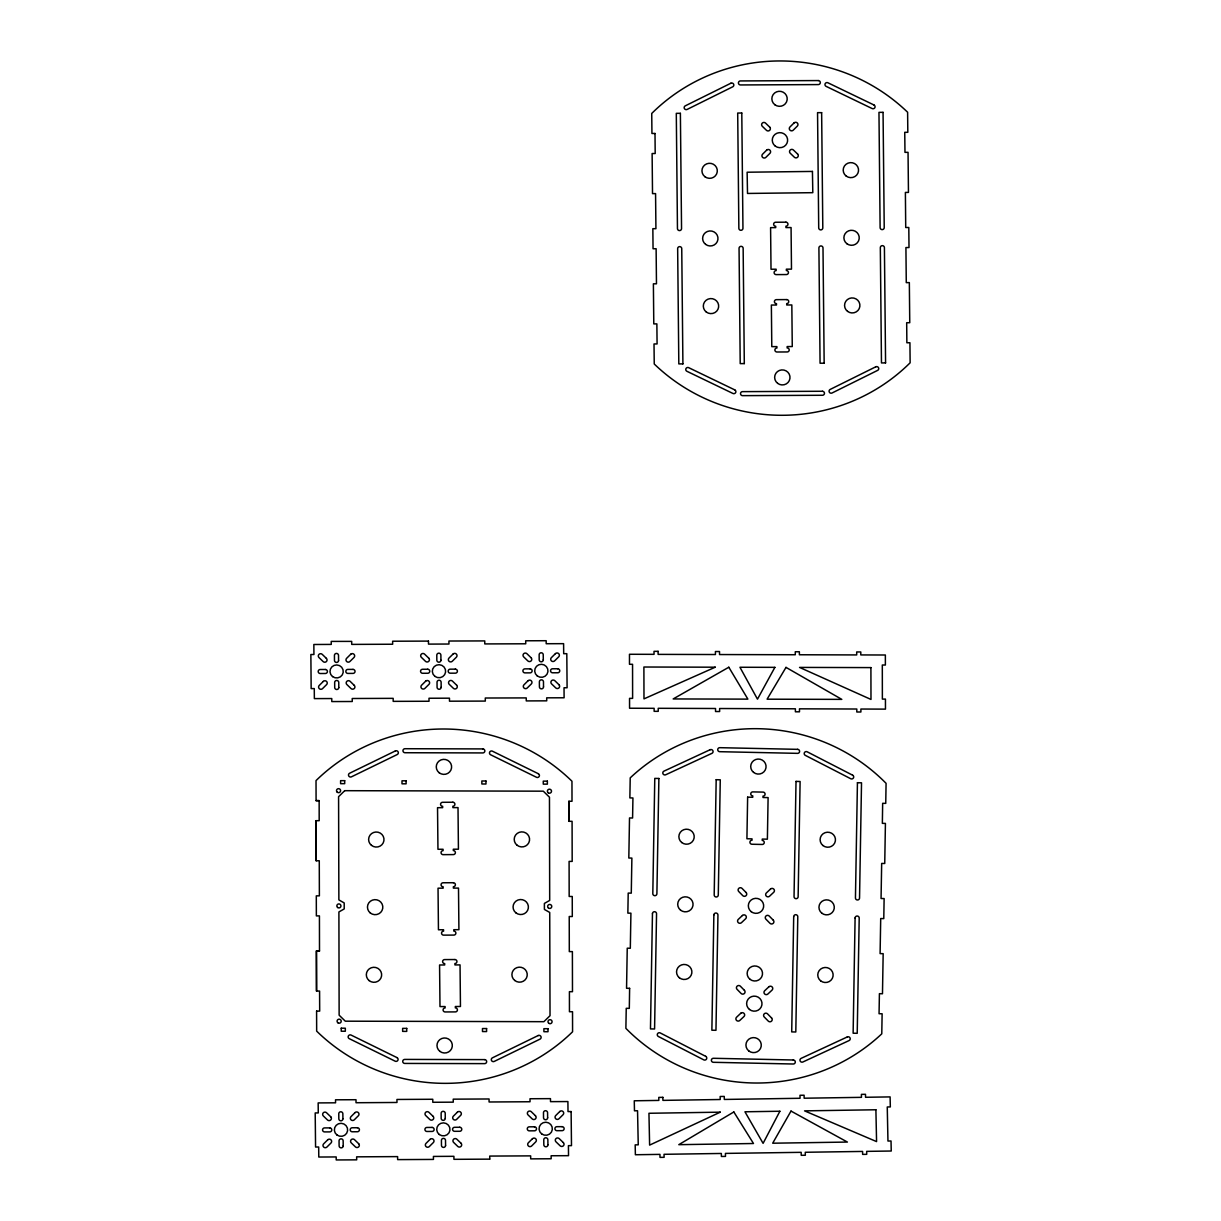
<?xml version="1.0" encoding="UTF-8"?>
<svg xmlns="http://www.w3.org/2000/svg" width="1221" height="1221" viewBox="0 0 1221 1221"><rect width="100%" height="100%" fill="white"/><g stroke="black" fill="none" stroke-linecap="round" stroke-linejoin="round"><path stroke-width="1.5" d="M658.882 778.494L656.898 893.711A2.045 1.999 6.7 0 1 654.822 895.68A2.045 1.999 6.7 0 1 652.808 893.619L654.777 778.388L658.882 778.479M741.788 113.019L737.698 113.049L738.858 228.312A2.045 1.999 6.7 0 0 740.918 230.296A2.045 1.999 6.7 0 0 742.948 228.281L741.788 113.049M571.077 1111.553L568.009 1111.568L567.902 1101.556L550.503 1101.647L550.473 1098.641L530.006 1098.747L530.036 1101.754L489.087 1101.983L489.056 1098.976L453.235 1099.159L453.266 1102.166L432.799 1102.273L432.768 1099.266L396.947 1099.465L396.978 1102.471L356.028 1102.731L355.998 1099.724L335.531 1099.8L335.561 1102.807L318.162 1102.914L318.269 1112.926L315.201 1112.942L315.567 1147.023L318.681 1147.007L318.788 1157.035L336.187 1156.943L336.218 1159.95L356.7 1159.843L356.654 1156.836L397.603 1156.608L397.634 1159.614L433.455 1159.431L433.424 1156.424L453.907 1156.318L453.937 1159.324L489.758 1159.141M316.59 1011.095L316.666 1031.135A180.998 177.106 6.7 0 0 572.573 1031.776L572.527 1011.736L569.444 1011.721L569.413 991.681L572.481 991.696L572.39 951.602L569.307 951.602L569.23 916.513L572.298 916.528L572.252 896.489L569.169 896.473L569.093 861.4L572.176 861.4L572.084 821.321L568.986 821.306L568.91 801.266L572.008 801.266L571.962 781.226A180.998 177.106 6.7 0 0 316.025 780.601L316.086 800.64L319.154 800.64L319.185 820.695L316.117 820.68L316.208 860.774M316.086 800.64L319.154 800.64M316.117 820.68L316.224 860.774L319.276 860.774L319.383 895.848L316.3 895.848L316.361 915.887L319.429 915.903L319.505 950.976L316.437 950.961L316.514 991.055L319.581 991.055L319.688 1011.11L316.621 1011.095M319.49 950.976L316.422 950.961L316.544 991.055M571.123 1111.553L571.489 1145.634L568.421 1145.649L568.528 1155.677L551.129 1155.753L551.159 1158.76L530.692 1158.866L530.662 1155.875L489.728 1156.073L489.758 1159.08M568.94 801.266L569.017 821.306M341.239 1028.204L341.239 1031.226L345.329 1031.241L345.329 1028.219L341.239 1028.204M485.973 781.013L485.958 784.004L481.868 783.989L481.852 780.982L485.943 781.013M629.624 988.338L629.303 1008.378L626.236 1008.317L625.885 1028.357A180.998 177.106 6.7 0 0 881.776 1033.821L882.127 1013.781L879.059 1013.72L879.41 993.68L882.478 993.757L883.165 953.677L880.097 953.601L880.707 918.543L883.775 918.604L884.126 898.564L881.058 898.503L881.669 863.43L884.737 863.491L885.423 823.412L882.356 823.351L882.661 803.311L885.744 803.372L886.08 783.333A180.998 177.106 6.7 0 0 630.219 777.869L629.868 797.908L632.936 797.969L632.585 818.009L629.517 817.948L628.815 858.012L631.883 858.088L631.272 893.146L628.205 893.085L627.853 913.125L630.921 913.186L630.311 948.259L627.243 948.198L626.556 988.277L629.624 988.338M652.457 913.659L650.472 1028.906L654.578 1028.982L656.547 913.751A2.045 1.999 6.7 0 0 654.532 911.705A2.045 1.999 6.7 0 0 652.457 913.659M713.858 914.972L711.874 1030.219L715.964 1030.295L717.948 915.063A2.045 1.999 6.7 0 0 715.933 913.018A2.045 1.999 6.7 0 0 713.858 914.972M716.178 779.7L714.193 894.932A2.045 1.999 6.7 0 0 716.208 896.992A2.045 1.999 6.7 0 0 718.284 895.024L720.268 779.807L716.178 779.7M747.634 797.16L746.916 838.751L752.029 838.858L752.014 840.231A2.045 1.999 6.7 0 0 749.923 842.2A2.045 1.999 6.7 0 0 751.938 844.245L762.179 844.459A2.045 1.999 6.7 0 0 764.254 842.505A2.045 1.999 6.7 0 0 762.24 840.445L762.27 839.071L767.383 839.178L768.101 797.603L762.988 797.496L763.003 796.123A2.045 1.999 6.7 0 0 765.079 794.154A2.045 1.999 6.7 0 0 763.079 792.108L752.838 791.895A2.045 1.999 6.7 0 0 750.762 793.848A2.045 1.999 6.7 0 0 752.762 795.894L752.747 797.267L747.634 797.16M793.696 916.666L791.712 1031.898L795.802 1031.989L797.786 916.757A2.045 1.999 6.7 0 0 795.771 914.697A2.045 1.999 6.7 0 0 793.696 916.666M796.016 781.394L794.047 896.626A2.045 1.999 6.7 0 0 796.046 898.671A2.045 1.999 6.7 0 0 798.137 896.718L800.106 781.501L796.016 781.394M855.097 917.978L853.128 1033.21L857.218 1033.302L859.202 918.07A2.045 1.999 6.7 0 0 857.188 916.025A2.045 1.999 6.7 0 0 855.097 917.978M857.432 782.707L855.448 897.939A2.045 1.999 6.7 0 0 857.463 899.984A2.045 1.999 6.7 0 0 859.538 898.03L861.522 782.814L857.432 782.707M779.883 1111.247L763.094 1143.36L744.947 1111.782L779.883 1111.247M774.877 667.353L757.478 699.16L739.941 667.261L774.877 667.353M791.01 1111.079L772.695 1143.207L847.405 1142.062L791.01 1111.079M786.003 667.383L767.093 699.19L841.803 699.374L786.003 667.383M327.701 1139.834L323.641 1143.863A2.305 2.259 6.7 0 0 323.687 1147.053A2.305 2.259 6.7 0 0 326.938 1147.038L330.983 1142.993A2.305 2.259 6.7 0 0 330.952 1139.819A2.305 2.259 6.7 0 0 327.701 1139.834M355.036 1112.621L350.992 1116.65A2.305 2.259 6.7 0 0 351.022 1119.84A2.305 2.259 6.7 0 0 354.273 1119.825L358.333 1115.796A2.305 2.259 6.7 0 0 358.302 1112.606A2.305 2.259 6.7 0 0 355.036 1112.621M430.051 1139.376L426.007 1143.405A2.305 2.259 6.7 0 0 426.037 1146.595A2.305 2.259 6.7 0 0 429.288 1146.58L433.348 1142.551A2.305 2.259 6.7 0 0 433.318 1139.361A2.305 2.259 6.7 0 0 430.051 1139.376M457.402 1112.163L453.342 1116.192A2.305 2.259 6.7 0 0 453.388 1119.382A2.305 2.259 6.7 0 0 456.639 1119.367L460.683 1115.338A2.305 2.259 6.7 0 0 460.653 1112.148A2.305 2.259 6.7 0 0 457.402 1112.163M532.417 1138.75L528.357 1142.78A2.305 2.259 6.7 0 0 528.388 1145.97A2.305 2.259 6.7 0 0 531.654 1145.954L535.698 1141.925A2.305 2.259 6.7 0 0 535.668 1138.735A2.305 2.259 6.7 0 0 532.417 1138.75M559.752 1111.537L555.708 1115.582A2.305 2.259 6.7 0 0 555.738 1118.757A2.305 2.259 6.7 0 0 558.989 1118.741L563.049 1114.712A2.305 2.259 6.7 0 0 563.003 1111.522A2.305 2.259 6.7 0 0 559.752 1111.537M766.651 150.152L762.591 154.182A2.305 2.259 6.7 0 0 762.621 157.372A2.305 2.259 6.7 0 0 765.888 157.356L769.947 153.327A2.305 2.259 6.7 0 0 769.902 150.137A2.305 2.259 6.7 0 0 766.651 150.152M794.016 122.955L789.956 126.984A2.305 2.259 6.7 0 0 789.987 130.174A2.305 2.259 6.7 0 0 793.253 130.159L797.298 126.129A2.305 2.259 6.7 0 0 797.267 122.939A2.305 2.259 6.7 0 0 794.016 122.955M323.306 681.425L319.246 685.454A2.305 2.259 6.7 0 0 319.276 688.644A2.305 2.259 6.7 0 0 322.527 688.629L326.587 684.599A2.305 2.259 6.7 0 0 326.556 681.425A2.305 2.259 6.7 0 0 323.306 681.425M350.702 654.273L346.642 658.302A2.305 2.259 6.7 0 0 346.672 661.492A2.305 2.259 6.7 0 0 349.939 661.477L353.998 657.463A2.305 2.259 6.7 0 0 353.968 654.273A2.305 2.259 6.7 0 0 350.702 654.273M425.656 681.196L421.596 685.21A2.305 2.259 6.7 0 0 421.627 688.4A2.305 2.259 6.7 0 0 424.893 688.385L428.953 684.37A2.305 2.259 6.7 0 0 428.922 681.181A2.305 2.259 6.7 0 0 425.656 681.196M453.067 654.044L449.007 658.058A2.305 2.259 6.7 0 0 449.038 661.248A2.305 2.259 6.7 0 0 452.289 661.248L456.349 657.219A2.305 2.259 6.7 0 0 456.318 654.029A2.305 2.259 6.7 0 0 453.067 654.044M528.021 680.784L523.962 684.813A2.305 2.259 6.7 0 0 523.992 688.003A2.305 2.259 6.7 0 0 527.243 687.988L531.303 683.974A2.305 2.259 6.7 0 0 531.272 680.784A2.305 2.259 6.7 0 0 528.021 680.784M555.418 653.647L551.358 657.661A2.305 2.259 6.7 0 0 551.388 660.851A2.305 2.259 6.7 0 0 554.655 660.836L558.714 656.822A2.305 2.259 6.7 0 0 558.684 653.632A2.305 2.259 6.7 0 0 555.418 653.647M344.704 790.689L338.583 796.687L338.873 899.908L344.2 902.93L344.215 908.943L338.904 911.934L339.133 1015.17L345.299 1021.183L543.894 1021.687L550.03 1015.689L549.725 912.453L544.398 909.431L544.383 903.418L549.694 900.426L549.465 797.206L543.314 791.177L344.704 790.689M742.429 915.491L738.262 919.413A2.305 2.259 6.7 0 0 738.217 922.603A2.305 2.259 6.7 0 0 741.468 922.664L745.634 918.741A2.305 2.259 6.7 0 0 745.68 915.552A2.305 2.259 6.7 0 0 742.429 915.491M770.527 889.025L766.361 892.948A2.305 2.259 6.7 0 0 766.315 896.138A2.305 2.259 6.7 0 0 769.566 896.199L773.732 892.276A2.305 2.259 6.7 0 0 773.778 889.102A2.305 2.259 6.7 0 0 770.527 889.025M740.75 1013.293L736.584 1017.215A2.305 2.259 6.7 0 0 736.538 1020.405A2.305 2.259 6.7 0 0 739.789 1020.466L743.955 1016.559A2.305 2.259 6.7 0 0 744.001 1013.369A2.305 2.259 6.7 0 0 740.75 1013.293M768.848 986.827L764.682 990.75A2.305 2.259 6.7 0 0 764.636 993.94A2.305 2.259 6.7 0 0 767.887 994.016L772.054 990.094A2.305 2.259 6.7 0 0 772.099 986.904A2.305 2.259 6.7 0 0 768.848 986.827M733.836 1111.965L678.8 1144.672L753.494 1143.512L733.836 1111.965M728.815 667.231L673.168 698.946L747.878 699.129L728.815 667.231M730.845 83.242L685.286 105.845A2.045 1.999 6.7 0 0 684.386 108.532A2.045 1.999 6.7 0 0 687.148 109.417L732.707 86.813A2.045 1.999 6.7 0 0 733.592 84.127A2.045 1.999 6.7 0 0 730.845 83.242M875.747 366.819L830.188 389.423A2.045 1.999 6.7 0 0 829.303 392.109A2.045 1.999 6.7 0 0 832.05 392.994L877.609 370.39A2.045 1.999 6.7 0 0 878.51 367.704A2.045 1.999 6.7 0 0 875.747 366.819M395.36 750.946L349.633 773.229A2.045 1.999 6.7 0 0 348.718 775.915A2.045 1.999 6.7 0 0 351.48 776.815L397.207 754.547A2.045 1.999 6.7 0 0 398.107 751.861A2.045 1.999 6.7 0 0 395.36 750.946M538.156 1035.545L492.429 1057.829A2.045 1.999 6.7 0 0 491.514 1060.515A2.045 1.999 6.7 0 0 494.261 1061.415L539.987 1039.147A2.045 1.999 6.7 0 0 540.903 1036.461A2.045 1.999 6.7 0 0 538.156 1035.545M720.268 1112.163L649.618 1145.115L648.946 1113.277L720.268 1112.163M710.134 749.725L663.965 771.138A2.045 1.999 6.7 0 0 663.003 773.809A2.045 1.999 6.7 0 0 665.735 774.755L711.904 753.357A2.045 1.999 6.7 0 0 712.866 750.686A2.045 1.999 6.7 0 0 710.134 749.725M847.282 1036.95L801.129 1058.363A2.045 1.999 6.7 0 0 800.167 1061.018A2.045 1.999 6.7 0 0 802.899 1061.98L849.053 1040.582A2.045 1.999 6.7 0 0 850.014 1037.911A2.045 1.999 6.7 0 0 847.282 1036.95M715.247 667.2L643.986 698.87L643.894 667.017L715.247 667.2M662.866 1097.343L658.775 1097.404L658.836 1100.411L634.264 1100.793L634.477 1110.805L637.545 1110.759L638.247 1144.825L635.179 1144.871L635.378 1154.745L659.951 1154.379L660.012 1157.386L664.102 1157.325L664.041 1154.303L721.336 1153.463L721.397 1156.47L725.488 1156.409L725.427 1153.402L801.174 1152.334L801.235 1155.31L805.326 1155.249L805.265 1152.273L862.575 1151.434L862.637 1154.394L866.727 1154.333L866.666 1151.372L891.238 1151.021L891.025 1140.994L887.957 1141.04L887.255 1106.974L890.323 1106.928L890.109 1096.901L865.552 1097.282L865.491 1094.306L861.4 1094.367L861.461 1097.343L804.151 1098.213L804.09 1095.222L799.999 1095.283L800.06 1098.274L724.312 1099.449L724.251 1096.427L720.161 1096.489L720.222 1099.511L662.927 1100.38L662.866 1097.343M875.9 1109.767L804.563 1110.866L876.571 1141.604L875.9 1109.767M812.438 171.428L747.13 172.222L747.511 193.452L812.804 192.674L812.438 171.428M818.253 80.571L740.46 80.937A2.045 1.999 6.7 0 0 738.43 82.952A2.045 1.999 6.7 0 0 740.506 84.951L818.284 84.585A2.045 1.999 6.7 0 0 820.314 82.57A2.045 1.999 6.7 0 0 818.253 80.571M680.387 113.309L676.297 113.339L677.457 228.602A2.045 1.999 6.7 0 0 679.517 230.586A2.045 1.999 6.7 0 0 681.547 228.571L680.387 113.339M883.058 112.332L878.967 112.363L880.112 227.625A2.045 1.999 6.7 0 0 882.188 229.609A2.045 1.999 6.7 0 0 884.218 227.594L883.058 112.363M655.005 133.471L651.938 133.486L651.739 113.446A180.998 177.106 6.7 0 1 907.615 112.24L907.813 132.295L904.746 132.311L904.975 152.35L908.042 152.335L908.455 192.414L905.387 192.43L905.723 227.518L908.806 227.503L909.004 247.542L905.921 247.558L906.272 282.631L909.34 282.616L909.752 322.71L906.684 322.726L906.867 342.765L909.935 342.75L910.133 362.79A180.998 177.106 6.7 0 1 654.242 363.995L654.013 343.956L657.081 343.94L656.867 323.886L653.784 323.901L653.388 283.821L656.471 283.806L656.12 248.733L653.052 248.748L652.853 228.693L655.921 228.678L655.57 193.605L652.518 193.62L652.121 153.541L655.189 153.525L655.005 133.471M785.897 222.191L775.656 222.237A2.045 1.999 6.7 0 0 773.626 224.252A2.045 1.999 6.7 0 0 775.701 226.236L775.717 227.625L770.588 227.64L771.016 269.231L776.129 269.215L776.144 270.589A2.045 1.999 6.7 0 0 774.114 272.604A2.045 1.999 6.7 0 0 776.19 274.603L786.416 274.557A2.045 1.999 6.7 0 0 788.445 272.542A2.045 1.999 6.7 0 0 786.37 270.543L786.37 269.169L791.483 269.139L791.071 227.549L785.942 227.579L785.927 226.19A2.045 1.999 6.7 0 0 787.957 224.176A2.045 1.999 6.7 0 0 785.897 222.191M786.675 299.588L776.434 299.649A2.045 1.999 6.7 0 0 774.404 301.648A2.045 1.999 6.7 0 0 776.48 303.647L776.495 305.021L771.367 305.052L771.794 346.642L776.907 346.611L776.922 348A2.045 1.999 6.7 0 0 774.892 350.015A2.045 1.999 6.7 0 0 776.953 351.999L787.194 351.953A2.045 1.999 6.7 0 0 789.224 349.939A2.045 1.999 6.7 0 0 787.148 347.954L787.148 346.566L792.261 346.55L791.834 304.96L786.721 304.975L786.706 303.602A2.045 1.999 6.7 0 0 788.735 301.587A2.045 1.999 6.7 0 0 786.675 299.588M682.905 363.889L678.815 363.904L677.655 248.641A2.045 1.999 6.7 0 1 679.685 246.627A2.045 1.999 6.7 0 1 681.745 248.626L682.905 363.889M744.306 363.599L740.216 363.614L739.056 248.351A2.045 1.999 6.7 0 1 741.086 246.337A2.045 1.999 6.7 0 1 743.146 248.336L744.306 363.599M824.16 363.202L820.069 363.217L818.909 247.955A2.045 1.999 6.7 0 1 820.939 245.94A2.045 1.999 6.7 0 1 823 247.939L824.16 363.202M885.576 362.912L881.47 362.927L880.326 247.665A2.045 1.999 6.7 0 1 882.34 245.65A2.045 1.999 6.7 0 1 884.416 247.649L885.576 362.912M822.389 391.269L742.551 391.636A2.045 1.999 6.7 0 0 740.521 393.65A2.045 1.999 6.7 0 0 742.597 395.65L822.435 395.268A2.045 1.999 6.7 0 0 824.465 393.254A2.045 1.999 6.7 0 0 822.389 391.269M452.838 802.243L442.597 802.289A2.045 1.999 6.7 0 0 440.567 804.303A2.045 1.999 6.7 0 0 442.643 806.287L442.658 807.676L437.53 807.692L437.957 849.282L443.07 849.267L443.086 850.64A2.045 1.999 6.7 0 0 441.056 852.655A2.045 1.999 6.7 0 0 443.131 854.654L453.357 854.593A2.045 1.999 6.7 0 0 455.387 852.594A2.045 1.999 6.7 0 0 453.327 850.594L453.312 849.221L458.424 849.19L458.012 807.6L452.884 807.63L452.869 806.242A2.045 1.999 6.7 0 0 454.899 804.227A2.045 1.999 6.7 0 0 452.838 802.243M453.327 882.722L443.086 882.768A2.045 1.999 6.7 0 0 441.071 884.782A2.045 1.999 6.7 0 0 443.131 886.782L443.147 888.155L438.034 888.186L438.446 929.776L443.559 929.746L443.574 931.135A2.045 1.999 6.7 0 0 441.544 933.149A2.045 1.999 6.7 0 0 443.62 935.133L453.846 935.088A2.045 1.999 6.7 0 0 455.876 933.073A2.045 1.999 6.7 0 0 453.815 931.089L453.8 929.7L458.913 929.685L458.501 888.094L453.373 888.11L453.373 886.736A2.045 1.999 6.7 0 0 455.387 884.721A2.045 1.999 6.7 0 0 453.327 882.722M454.868 959.538L444.627 959.584A2.045 1.999 6.7 0 0 442.613 961.599A2.045 1.999 6.7 0 0 444.673 963.583L444.688 964.972L439.575 964.987L439.987 1006.577L445.1 1006.562L445.116 1007.936A2.045 1.999 6.7 0 0 443.086 1009.95A2.045 1.999 6.7 0 0 445.161 1011.95L455.402 1011.904A2.045 1.999 6.7 0 0 457.417 1009.889A2.045 1.999 6.7 0 0 455.357 1007.89L455.341 1006.516L460.454 1006.486L460.042 964.895L454.929 964.926L454.914 963.537A2.045 1.999 6.7 0 0 456.944 961.522A2.045 1.999 6.7 0 0 454.868 959.538M329.701 1127.883L324.588 1127.914A2.045 1.999 6.7 0 0 322.558 1129.929A2.045 1.999 6.7 0 0 324.633 1131.913L329.746 1131.898A2.045 1.999 6.7 0 0 331.776 1129.883A2.045 1.999 6.7 0 0 329.701 1127.883M357.341 1127.731L352.228 1127.761A2.045 1.999 6.7 0 0 350.198 1129.776A2.045 1.999 6.7 0 0 352.274 1131.775L357.387 1131.745A2.045 1.999 6.7 0 0 359.417 1129.73A2.045 1.999 6.7 0 0 357.341 1127.731M432.066 1127.426L426.953 1127.456A2.045 1.999 6.7 0 0 424.923 1129.471A2.045 1.999 6.7 0 0 426.984 1131.47L432.112 1131.44A2.045 1.999 6.7 0 0 434.127 1129.425A2.045 1.999 6.7 0 0 432.066 1127.426M459.707 1127.273L454.578 1127.304A2.045 1.999 6.7 0 0 452.564 1129.318A2.045 1.999 6.7 0 0 454.624 1131.318L459.737 1131.287A2.045 1.999 6.7 0 0 461.767 1129.272A2.045 1.999 6.7 0 0 459.707 1127.273M534.416 1126.8L529.304 1126.83A2.045 1.999 6.7 0 0 527.274 1128.845A2.045 1.999 6.7 0 0 529.349 1130.844L534.462 1130.814A2.045 1.999 6.7 0 0 536.492 1128.799A2.045 1.999 6.7 0 0 534.416 1126.8M562.057 1126.662L556.944 1126.678A2.045 1.999 6.7 0 0 554.914 1128.692A2.045 1.999 6.7 0 0 556.974 1130.692L562.103 1130.661A2.045 1.999 6.7 0 0 564.133 1128.647A2.045 1.999 6.7 0 0 562.057 1126.662M428.464 641.101L392.643 641.223L392.658 644.23L351.724 644.398L351.694 641.391L331.227 641.407L331.257 644.413L313.843 644.49L313.934 654.517L310.867 654.517L311.157 688.598L314.27 688.583L314.362 698.61L331.761 698.549L331.791 701.571L352.259 701.51L352.228 698.504L393.177 698.351L393.193 701.358L429.029 701.251L428.998 698.244L449.465 698.183L449.496 701.19L485.317 701.083L485.286 698.015L526.236 697.908L526.266 700.915L546.733 700.839L546.703 697.832L564.102 697.786L564.026 687.759L567.093 687.759L566.803 653.678L563.69 653.693L563.598 643.665L546.199 643.726L546.169 640.72L525.702 640.781L525.732 643.788L484.783 643.925L484.752 640.918L448.931 641.025L448.962 644.032L428.495 644.108L428.464 641.101M325.335 669.49L320.223 669.505A2.045 1.999 6.7 0 0 318.193 671.519A2.045 1.999 6.7 0 0 320.253 673.519L325.381 673.488A2.045 1.999 6.7 0 0 327.411 671.489A2.045 1.999 6.7 0 0 325.335 669.49M352.976 669.398L347.863 669.413A2.045 1.999 6.7 0 0 345.833 671.428A2.045 1.999 6.7 0 0 347.893 673.427L353.006 673.397A2.045 1.999 6.7 0 0 355.036 671.397A2.045 1.999 6.7 0 0 352.976 669.398M530.051 668.849L524.938 668.864A2.045 1.999 6.7 0 0 522.909 670.878A2.045 1.999 6.7 0 0 524.969 672.878L530.097 672.863A2.045 1.999 6.7 0 0 532.127 670.848A2.045 1.999 6.7 0 0 530.051 668.849M557.692 668.757L552.579 668.772A2.045 1.999 6.7 0 0 550.549 670.787A2.045 1.999 6.7 0 0 552.609 672.786L557.722 672.771A2.045 1.999 6.7 0 0 559.752 670.756A2.045 1.999 6.7 0 0 557.692 668.757M427.701 669.245L422.588 669.261A2.045 1.999 6.7 0 0 420.558 671.275A2.045 1.999 6.7 0 0 422.619 673.275L427.732 673.259A2.045 1.999 6.7 0 0 429.761 671.245A2.045 1.999 6.7 0 0 427.701 669.245M455.341 669.154L450.213 669.169A2.045 1.999 6.7 0 0 448.183 671.184A2.045 1.999 6.7 0 0 450.259 673.183L455.372 673.168A2.045 1.999 6.7 0 0 457.402 671.153A2.045 1.999 6.7 0 0 455.341 669.154M821.641 112.653L817.551 112.653L818.711 227.915A2.045 1.999 6.7 0 0 820.771 229.899A2.045 1.999 6.7 0 0 822.801 227.884L821.641 112.653M658.119 651.342L654.029 651.327L654.029 654.334L629.471 654.273L629.487 664.285L632.554 664.3L632.615 698.366L629.548 698.366L629.563 708.226L654.135 708.317L654.135 711.324L658.226 711.339L658.226 708.302L715.537 708.501L715.537 711.522L719.627 711.522L719.627 708.516L795.39 708.806L795.39 711.797L799.48 711.812L799.48 708.821L856.806 709.019L856.806 711.996L860.897 711.996L860.897 709.035L885.469 709.126L885.439 699.099L882.371 699.099L882.31 665.018L885.378 665.033L885.362 655.005L860.805 654.929L860.79 651.968L856.699 651.953L856.699 654.929L799.389 654.761L799.373 651.77L795.283 651.755L795.283 654.746L719.535 654.548L719.52 651.541L715.43 651.526L715.43 654.532L658.119 654.38L658.119 651.342M870.909 667.597L799.557 667.414L870.985 699.45L870.909 667.597M482.799 748.916L405.006 748.717A2.045 1.999 6.7 0 0 402.961 750.717A2.045 1.999 6.7 0 0 405.006 752.731L482.799 752.93A2.045 1.999 6.7 0 0 484.844 750.93A2.045 1.999 6.7 0 0 482.799 748.916M344.688 780.662L340.598 780.662L340.598 783.668L344.704 783.668L344.688 780.662M406.089 780.814L401.999 780.814L402.014 783.821L406.105 783.821L406.089 780.814M547.359 781.15L543.269 781.135L543.284 784.141L547.374 784.157L547.359 781.15M406.73 1028.387L402.64 1028.372L402.64 1031.379L406.73 1031.394L406.73 1028.387M486.584 1028.555L482.478 1028.54L482.493 1031.547L486.584 1031.562L486.584 1028.555M548 1028.708L543.894 1028.693L543.91 1031.699L548 1031.714L548 1028.708M484.615 1059.614L404.777 1059.416A2.045 1.999 6.7 0 0 402.732 1061.415A2.045 1.999 6.7 0 0 404.777 1063.43L484.615 1063.628A2.045 1.999 6.7 0 0 486.66 1061.629A2.045 1.999 6.7 0 0 484.615 1059.614M797.588 749.343L719.81 747.679A2.045 1.999 6.7 0 0 717.734 749.648A2.045 1.999 6.7 0 0 719.749 751.693L797.527 753.357A2.045 1.999 6.7 0 0 799.602 751.388A2.045 1.999 6.7 0 0 797.588 749.343M793.284 1059.996L713.446 1058.286A2.045 1.999 6.7 0 0 711.37 1060.255A2.045 1.999 6.7 0 0 713.385 1062.301L793.207 1064.01A2.045 1.999 6.7 0 0 795.298 1062.041A2.045 1.999 6.7 0 0 793.284 1059.996M873.931 104.96L827.914 82.784A2.045 1.999 6.7 0 0 825.182 83.684A2.045 1.999 6.7 0 0 826.129 86.37L872.13 108.547A2.045 1.999 6.7 0 0 874.862 107.646A2.045 1.999 6.7 0 0 873.931 104.96M734.721 389.865L688.72 367.689A2.045 1.999 6.7 0 0 685.973 368.605A2.045 1.999 6.7 0 0 686.919 371.291L732.936 393.467A2.045 1.999 6.7 0 0 735.668 392.552A2.045 1.999 6.7 0 0 734.721 389.865M538.293 773.702L492.445 751.19A2.045 1.999 6.7 0 0 489.697 752.09A2.045 1.999 6.7 0 0 490.628 754.776L536.462 777.273A2.045 1.999 6.7 0 0 539.209 776.388A2.045 1.999 6.7 0 0 538.293 773.702M396.947 1057.6L351.114 1035.087A2.045 1.999 6.7 0 0 348.367 1035.973A2.045 1.999 6.7 0 0 349.282 1038.674L395.131 1061.171A2.045 1.999 6.7 0 0 397.878 1060.286A2.045 1.999 6.7 0 0 396.947 1057.6M852.594 775.167L807.203 751.815A2.045 1.999 6.7 0 0 804.441 752.64A2.045 1.999 6.7 0 0 805.311 755.356L850.701 778.723A2.045 1.999 6.7 0 0 853.464 777.884A2.045 1.999 6.7 0 0 852.594 775.167M705.662 1056.318L660.271 1032.951A2.045 1.999 6.7 0 0 657.509 1033.79A2.045 1.999 6.7 0 0 658.378 1036.492L703.769 1059.859A2.045 1.999 6.7 0 0 706.532 1059.019A2.045 1.999 6.7 0 0 705.662 1056.318M535.424 1115.689L531.272 1111.705A2.305 2.259 6.7 0 0 528.021 1111.721A2.305 2.259 6.7 0 0 528.052 1114.91L532.188 1118.894A2.305 2.259 6.7 0 0 535.454 1118.879A2.305 2.259 6.7 0 0 535.424 1115.689M563.339 1142.597L559.203 1138.613A2.305 2.259 6.7 0 0 555.952 1138.628A2.305 2.259 6.7 0 0 555.982 1141.818L560.118 1145.802A2.305 2.259 6.7 0 0 563.385 1145.786A2.305 2.259 6.7 0 0 563.339 1142.597M433.058 1116.299L428.922 1112.316A2.305 2.259 6.7 0 0 425.671 1112.331A2.305 2.259 6.7 0 0 425.702 1115.521L429.838 1119.52A2.305 2.259 6.7 0 0 433.089 1119.489A2.305 2.259 6.7 0 0 433.058 1116.299M460.989 1143.207L456.852 1139.224A2.305 2.259 6.7 0 0 453.601 1139.239A2.305 2.259 6.7 0 0 453.632 1142.429L457.768 1146.427A2.305 2.259 6.7 0 0 461.019 1146.397A2.305 2.259 6.7 0 0 460.989 1143.207M330.708 1116.757L326.572 1112.774A2.305 2.259 6.7 0 0 323.306 1112.789A2.305 2.259 6.7 0 0 323.351 1115.979L327.487 1119.962A2.305 2.259 6.7 0 0 330.738 1119.947A2.305 2.259 6.7 0 0 330.708 1116.757M358.638 1143.665L354.502 1139.681A2.305 2.259 6.7 0 0 351.236 1139.697A2.305 2.259 6.7 0 0 351.266 1142.887L355.403 1146.87A2.305 2.259 6.7 0 0 358.669 1146.855A2.305 2.259 6.7 0 0 358.638 1143.665M769.673 127.091L765.536 123.092A2.305 2.259 6.7 0 0 762.286 123.107A2.305 2.259 6.7 0 0 762.316 126.297L766.452 130.296A2.305 2.259 6.7 0 0 769.703 130.281A2.305 2.259 6.7 0 0 769.673 127.091M797.588 154.014L793.452 150.03A2.305 2.259 6.7 0 0 790.185 150.046A2.305 2.259 6.7 0 0 790.231 153.236L794.352 157.219A2.305 2.259 6.7 0 0 797.618 157.204A2.305 2.259 6.7 0 0 797.588 154.014M531.074 657.722L526.953 653.739A2.305 2.259 6.7 0 0 523.687 653.739A2.305 2.259 6.7 0 0 523.717 656.929L527.854 660.927A2.305 2.259 6.7 0 0 531.104 660.912A2.305 2.259 6.7 0 0 531.074 657.722M558.943 684.691L554.822 680.708A2.305 2.259 6.7 0 0 551.556 680.708A2.305 2.259 6.7 0 0 551.587 683.897L555.723 687.896A2.305 2.259 6.7 0 0 558.974 687.881A2.305 2.259 6.7 0 0 558.943 684.691M428.724 658.134L424.587 654.135A2.305 2.259 6.7 0 0 421.337 654.151A2.305 2.259 6.7 0 0 421.367 657.341L425.488 661.324A2.305 2.259 6.7 0 0 428.754 661.324A2.305 2.259 6.7 0 0 428.724 658.134M456.593 685.103L452.457 681.104A2.305 2.259 6.7 0 0 449.206 681.12A2.305 2.259 6.7 0 0 449.236 684.309L453.357 688.293A2.305 2.259 6.7 0 0 456.623 688.293A2.305 2.259 6.7 0 0 456.593 685.103M326.358 658.363L322.237 654.364A2.305 2.259 6.7 0 0 318.971 654.38A2.305 2.259 6.7 0 0 319.002 657.57L323.138 661.568A2.305 2.259 6.7 0 0 326.389 661.553A2.305 2.259 6.7 0 0 326.358 658.363M354.227 685.332L350.106 681.333A2.305 2.259 6.7 0 0 346.84 681.349A2.305 2.259 6.7 0 0 346.871 684.538L351.007 688.537A2.305 2.259 6.7 0 0 354.258 688.522A2.305 2.259 6.7 0 0 354.227 685.332M746.077 892.505L742.063 888.415A2.305 2.259 6.7 0 0 738.797 888.354A2.305 2.259 6.7 0 0 738.751 891.528L742.765 895.634A2.305 2.259 6.7 0 0 746.031 895.695A2.305 2.259 6.7 0 0 746.077 892.505M773.259 920.161L769.23 916.055A2.305 2.259 6.7 0 0 765.964 915.994A2.305 2.259 6.7 0 0 765.918 919.184L769.947 923.274A2.305 2.259 6.7 0 0 773.198 923.351A2.305 2.259 6.7 0 0 773.259 920.161M744.398 990.323L740.384 986.217A2.305 2.259 6.7 0 0 737.118 986.156A2.305 2.259 6.7 0 0 737.072 989.346L741.086 993.436A2.305 2.259 6.7 0 0 744.352 993.512A2.305 2.259 6.7 0 0 744.398 990.323M771.565 1017.963L767.551 1013.873A2.305 2.259 6.7 0 0 764.285 1013.796A2.305 2.259 6.7 0 0 764.239 1016.986L768.253 1021.077A2.305 2.259 6.7 0 0 771.519 1021.153A2.305 2.259 6.7 0 0 771.565 1017.963M547.634 1117.719L547.573 1112.697A2.045 1.999 6.7 0 0 545.512 1110.713A2.045 1.999 6.7 0 0 543.482 1112.728L543.528 1117.734A2.045 1.999 6.7 0 0 545.604 1119.733A2.045 1.999 6.7 0 0 547.634 1117.719M547.924 1144.779L547.863 1139.758A2.045 1.999 6.7 0 0 545.802 1137.774A2.045 1.999 6.7 0 0 543.772 1139.788L543.833 1144.794A2.045 1.999 6.7 0 0 545.894 1146.794A2.045 1.999 6.7 0 0 547.924 1144.779M445.268 1118.329L445.222 1113.323A2.045 1.999 6.7 0 0 443.147 1111.324A2.045 1.999 6.7 0 0 441.132 1113.354L441.178 1118.36A2.045 1.999 6.7 0 0 443.254 1120.344A2.045 1.999 6.7 0 0 445.268 1118.329M445.573 1145.39L445.512 1140.383A2.045 1.999 6.7 0 0 443.437 1138.384A2.045 1.999 6.7 0 0 441.422 1140.399L441.468 1145.42A2.045 1.999 6.7 0 0 443.544 1147.404A2.045 1.999 6.7 0 0 445.573 1145.39M342.918 1118.787L342.857 1113.781A2.045 1.999 6.7 0 0 340.796 1111.782A2.045 1.999 6.7 0 0 338.766 1113.796L338.828 1118.818A2.045 1.999 6.7 0 0 340.888 1120.802A2.045 1.999 6.7 0 0 342.918 1118.787M343.208 1145.847L343.147 1140.841A2.045 1.999 6.7 0 0 341.086 1138.842A2.045 1.999 6.7 0 0 339.056 1140.857L339.117 1145.878A2.045 1.999 6.7 0 0 341.178 1147.862A2.045 1.999 6.7 0 0 343.208 1145.847M543.284 659.783L543.238 654.777A2.045 1.999 6.7 0 0 541.178 652.777A2.045 1.999 6.7 0 0 539.148 654.792L539.194 659.798A2.045 1.999 6.7 0 0 541.254 661.797A2.045 1.999 6.7 0 0 543.284 659.783M543.513 686.843L543.482 681.837A2.045 1.999 6.7 0 0 541.407 679.838A2.045 1.999 6.7 0 0 539.377 681.852L539.423 686.858A2.045 1.999 6.7 0 0 541.483 688.858A2.045 1.999 6.7 0 0 543.513 686.843M440.934 660.179L440.888 655.173A2.045 1.999 6.7 0 0 438.827 653.174A2.045 1.999 6.7 0 0 436.797 655.189L436.828 660.195A2.045 1.999 6.7 0 0 438.904 662.194A2.045 1.999 6.7 0 0 440.934 660.179M441.163 687.24L441.117 682.234A2.045 1.999 6.7 0 0 439.056 680.234A2.045 1.999 6.7 0 0 437.026 682.249L437.072 687.255A2.045 1.999 6.7 0 0 439.133 689.255A2.045 1.999 6.7 0 0 441.163 687.24M338.568 660.424L338.522 655.418A2.045 1.999 6.7 0 0 336.462 653.418A2.045 1.999 6.7 0 0 334.432 655.418L334.478 660.439A2.045 1.999 6.7 0 0 336.538 662.438A2.045 1.999 6.7 0 0 338.568 660.424M338.797 687.484L338.766 682.478A2.045 1.999 6.7 0 0 336.691 680.479A2.045 1.999 6.7 0 0 334.661 682.478L334.707 687.499A2.045 1.999 6.7 0 0 336.767 689.499A2.045 1.999 6.7 0 0 338.797 687.484M775.259 146.093A7.677 7.509 6.7 0 0 787.56 141.193A7.677 7.509 6.7 0 0 777.029 133.196A7.677 7.509 6.7 0 0 775.259 146.093M777.64 383.348A7.677 7.509 6.7 0 0 789.941 378.464A7.677 7.509 6.7 0 0 779.41 370.451A7.677 7.509 6.7 0 0 777.64 383.348M774.847 104.731A7.677 7.509 6.7 0 0 787.148 99.832A7.677 7.509 6.7 0 0 776.617 91.834A7.677 7.509 6.7 0 0 774.847 104.731M706.303 312.027A7.677 7.509 6.7 0 0 718.604 307.127A7.677 7.509 6.7 0 0 708.058 299.13A7.677 7.509 6.7 0 0 706.303 312.027M705.616 244.383A7.677 7.509 6.7 0 0 717.917 239.484A7.677 7.509 6.7 0 0 707.386 231.486A7.677 7.509 6.7 0 0 705.616 244.383M704.944 176.74A7.677 7.509 6.7 0 0 717.246 171.84A7.677 7.509 6.7 0 0 706.7 163.843A7.677 7.509 6.7 0 0 704.944 176.74M847.557 311.37A7.677 7.509 6.7 0 0 859.843 306.471A7.677 7.509 6.7 0 0 849.312 298.473A7.677 7.509 6.7 0 0 847.557 311.37M846.87 243.712A7.677 7.509 6.7 0 0 859.172 238.828A7.677 7.509 6.7 0 0 848.641 230.83A7.677 7.509 6.7 0 0 846.87 243.712M846.199 176.068A7.677 7.509 6.7 0 0 858.485 171.169A7.677 7.509 6.7 0 0 847.954 163.171A7.677 7.509 6.7 0 0 846.199 176.068M336.935 1134.965A6.654 6.517 6.7 0 0 347.588 1130.722A6.654 6.517 6.7 0 0 338.446 1123.793A6.654 6.517 6.7 0 0 336.935 1134.965M439.285 1134.507A6.654 6.517 6.7 0 0 449.939 1130.264A6.654 6.517 6.7 0 0 440.812 1123.335A6.654 6.517 6.7 0 0 439.285 1134.507M541.651 1133.897A6.654 6.517 6.7 0 0 552.304 1129.639A6.654 6.517 6.7 0 0 543.162 1122.71A6.654 6.517 6.7 0 0 541.651 1133.897M332.555 676.587A6.654 6.517 6.7 0 0 343.208 672.359A6.654 6.517 6.7 0 0 334.096 665.414A6.654 6.517 6.7 0 0 332.555 676.587M434.905 676.358A6.654 6.517 6.7 0 0 445.573 672.115A6.654 6.517 6.7 0 0 436.446 665.17A6.654 6.517 6.7 0 0 434.905 676.358M537.271 675.946A6.654 6.517 6.7 0 0 547.924 671.718A6.654 6.517 6.7 0 0 538.812 664.773A6.654 6.517 6.7 0 0 537.271 675.946M751.159 911.644A7.677 7.509 6.7 0 0 763.583 907.081A7.677 7.509 6.7 0 0 753.265 898.809A7.677 7.509 6.7 0 0 751.159 911.644M749.984 979.288A7.677 7.509 6.7 0 0 762.423 974.709A7.677 7.509 6.7 0 0 752.105 966.437A7.677 7.509 6.7 0 0 749.984 979.288M749.465 1009.462A7.677 7.509 6.7 0 0 761.904 1004.883A7.677 7.509 6.7 0 0 751.587 996.611A7.677 7.509 6.7 0 0 749.465 1009.462M822.939 845.527A7.677 7.509 6.7 0 0 835.362 840.964A7.677 7.509 6.7 0 0 825.045 832.691A7.677 7.509 6.7 0 0 822.939 845.527M820.604 980.799A7.677 7.509 6.7 0 0 833.043 976.22A7.677 7.509 6.7 0 0 822.725 967.948A7.677 7.509 6.7 0 0 820.604 980.799M681.7 842.505A7.677 7.509 6.7 0 0 694.123 837.942A7.677 7.509 6.7 0 0 683.806 829.67A7.677 7.509 6.7 0 0 681.7 842.505M680.54 910.133A7.677 7.509 6.7 0 0 692.963 905.57A7.677 7.509 6.7 0 0 682.646 897.298A7.677 7.509 6.7 0 0 680.54 910.133M679.38 977.777A7.677 7.509 6.7 0 0 691.803 973.198A7.677 7.509 6.7 0 0 681.486 964.926A7.677 7.509 6.7 0 0 679.38 977.777M753.54 772.374A7.677 7.509 6.7 0 0 765.979 767.795A7.677 7.509 6.7 0 0 755.662 759.523A7.677 7.509 6.7 0 0 753.54 772.374M748.763 1050.915A7.677 7.509 6.7 0 0 761.187 1046.351A7.677 7.509 6.7 0 0 750.869 1038.079A7.677 7.509 6.7 0 0 748.763 1050.915M821.779 913.155A7.677 7.509 6.7 0 0 834.202 908.592A7.677 7.509 6.7 0 0 823.885 900.32A7.677 7.509 6.7 0 0 821.779 913.155M369.139 980.6A7.677 7.509 6.7 0 0 381.562 976.037A7.677 7.509 6.7 0 0 371.26 967.765A7.677 7.509 6.7 0 0 369.139 980.6M370.299 912.972A7.677 7.509 6.7 0 0 382.722 908.393A7.677 7.509 6.7 0 0 372.42 900.121A7.677 7.509 6.7 0 0 370.299 912.972M371.459 845.344A7.677 7.509 6.7 0 0 383.898 840.765A7.677 7.509 6.7 0 0 373.58 832.493A7.677 7.509 6.7 0 0 371.459 845.344M514.728 980.463A7.677 7.509 6.7 0 0 527.151 975.9A7.677 7.509 6.7 0 0 516.849 967.627A7.677 7.509 6.7 0 0 514.728 980.463M515.888 912.835A7.677 7.509 6.7 0 0 528.311 908.256A7.677 7.509 6.7 0 0 518.009 899.999A7.677 7.509 6.7 0 0 515.888 912.835M517.048 845.207A7.677 7.509 6.7 0 0 529.487 840.628A7.677 7.509 6.7 0 0 519.169 832.356A7.677 7.509 6.7 0 0 517.048 845.207M337.637 907.493A2.045 1.999 6.7 0 0 340.918 906.211A2.045 1.999 6.7 0 0 338.125 904.059A2.045 1.999 6.7 0 0 337.637 907.493M548.443 908.012A2.045 1.999 6.7 0 0 551.739 906.73A2.045 1.999 6.7 0 0 548.946 904.578A2.045 1.999 6.7 0 0 548.443 908.012M439.209 772.771A7.677 7.509 6.7 0 0 451.541 767.963A7.677 7.509 6.7 0 0 441.071 759.889A7.677 7.509 6.7 0 0 439.209 772.771M439.926 1051.388A7.677 7.509 6.7 0 0 452.258 1046.58A7.677 7.509 6.7 0 0 441.788 1038.506A7.677 7.509 6.7 0 0 439.926 1051.388M548.183 792.765A2.045 1.999 6.7 0 0 551.48 791.483A2.045 1.999 6.7 0 0 548.687 789.331A2.045 1.999 6.7 0 0 548.183 792.765M337.301 792.246A2.045 1.999 6.7 0 0 340.583 790.964A2.045 1.999 6.7 0 0 337.79 788.812A2.045 1.999 6.7 0 0 337.301 792.246M548.778 1023.274A2.045 1.999 6.7 0 0 552.06 1021.992A2.045 1.999 6.7 0 0 549.267 1019.84A2.045 1.999 6.7 0 0 548.778 1023.274M337.881 1022.755A2.045 1.999 6.7 0 0 341.178 1021.473A2.045 1.999 6.7 0 0 338.385 1019.306A2.045 1.999 6.7 0 0 337.881 1022.755"/></g></svg>
